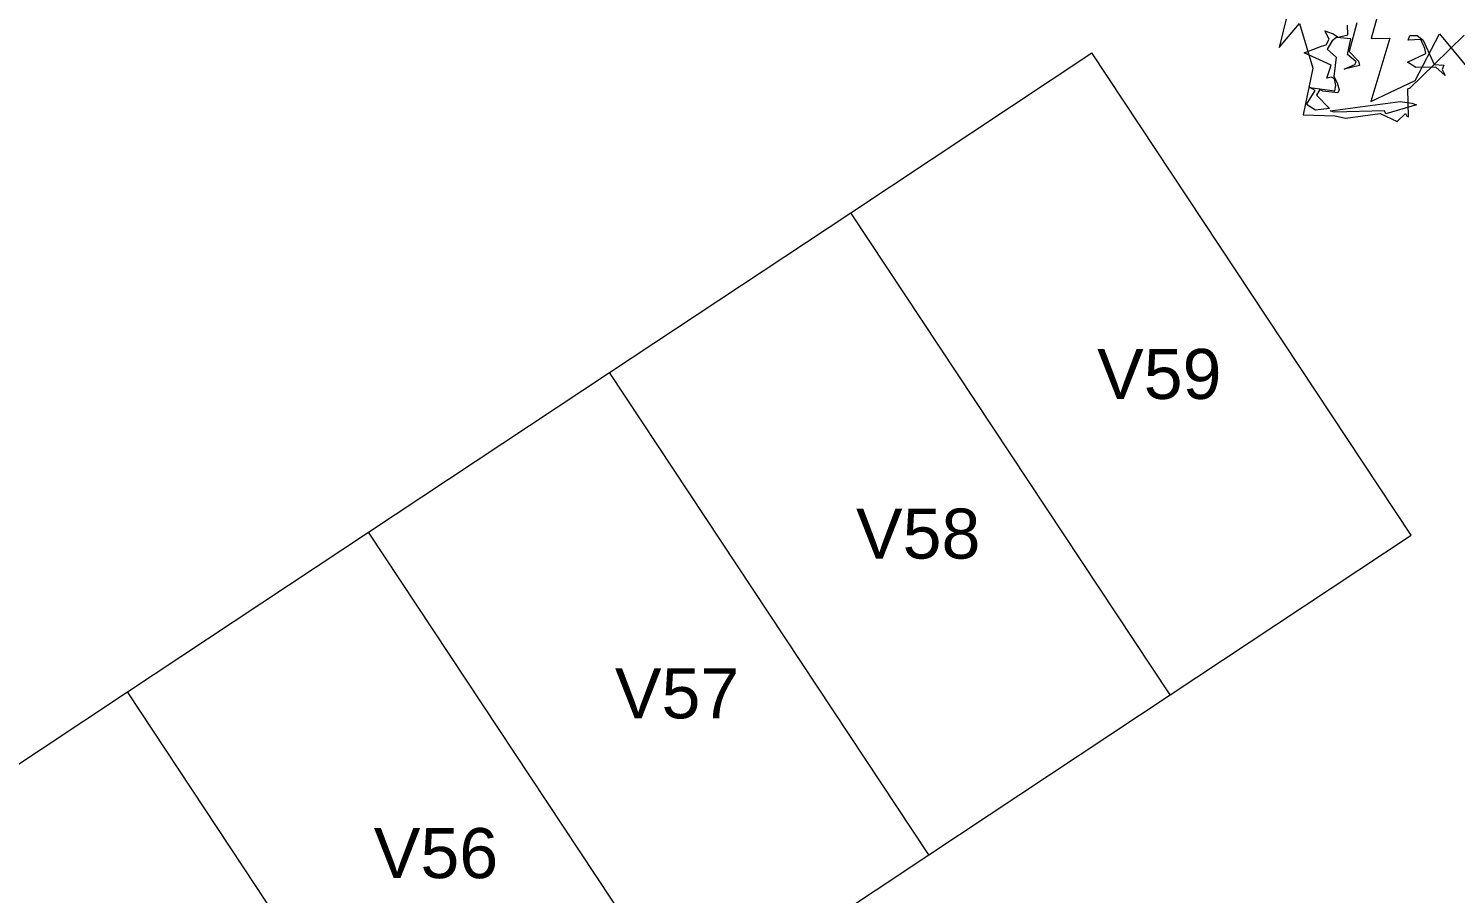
# Model space of a CAD drawing. Header units: metres. Extents: x -71 to 881, y -503 to 661.
# Drawn here: x 234.03 to 246.37, y 583.69 to 591.17 of the extents above; entities that cross this region are included whole.
import ezdxf

# ---------------------------------------------------------------- set-up
doc = ezdxf.new("R2010")
doc.units = ezdxf.units.M
doc.layers.add('04. Pisos', color=8, linetype='Continuous', lineweight=5)
doc.layers.add('05. Textos', color=5, linetype='Continuous', lineweight=0)
doc.layers.add('ARBRE', color=100, linetype='Continuous', lineweight=13, true_color=0x00ff3f)
doc.styles.get("Standard").update_dxf_attribs({"font": 'arial.ttf'})

# ---------------------------------------------------------------- blocks, each defined once
blk = doc.blocks.new('WMF2', base_point=(0, 0.01))
at = {"color": 251, "lineweight": 0, "true_color": 0x636466}
for points in [[(135.29, -33.25), (133.39, -15.7), (130.63, -23.1), (123.64, -13.73), (121.99, -1.9), (114.39, -4.34), (111.72, -4.67), (103.98, -8.76), (99.27, -8.35), (97.95, -10.89), (97.46, -10.41), (97.02, -10.37), (99.54, -16.88), (99.06, -17.38), (95.41, -24.9), (90.83, -34.32)], [(100.3, -13.3), (97.37, -13.9), (96.16, -13.9), (102.61, -9.16), (103.21, -9.75), (114.9, -5.14), (116, -5.14), (100.3, -13.3), (100.3, -13.3)], [(122.03, -4.59), (121.2, -8.62), (122.72, -8.94), (116.58, -10.22), (116.74, -11.56), (117.68, -13), (118.53, -13.17), (119.53, -12.5), (119.62, -15.95), (127.05, -16.59), (123.52, -19.64), (122.5, -20.31), (122.25, -21.93), (124.05, -23.52), (121.84, -23.52), (120.32, -23.2), (118.31, -24.55), (119.17, -26.74)], [(117.14, -28.09), (116.53, -20.76), (113.49, -19.25), (112.89, -18.34), (116.25, -16.14), (114.07, -18.14), (114, -18.92), (116.7, -19.9), (117.23, -23.8), (120.73, -22.94), (121.42, -21.76), (121.9, -19.39), (119.14, -18.3), (118.02, -13.51), (116.67, -12.35), (115.65, -10.82), (115.72, -10.05), (119.34, -9.11), (120.19, -9.29), (120.53, -7.61), (116.29, -5.59), (119.5, -4.04), (122.03, -4.59), (122.03, -4.59)], [(113.77, -42.55), (112.45, -25.61), (108.09, -27.35), (107.21, -10.78), (98.49, -19.49), (96.74, -32.59), (81.64, -23.67)], [(95.41, -24.9), (93.1, -25.5), (93.1, -24.4), (91.88, -23.19), (94.81, -24.4), (99.43, -22.59), (101.87, -23.19), (98.33, -26.72), (98.94, -27.82), (100.65, -29.64), (103.57, -28.43), (103.57, -29.64), (101.87, -30.26), (100.05, -29.64), (95.41, -24.9), (95.41, -24.9)]]:
    blk.add_lwpolyline(points, dxfattribs=at)

msp = doc.modelspace()

# ---------------------------------------------------------------- linework, layer by layer
at = {"layer": '04. Pisos'}
for p, q in [((241.138, 589.573), (243.222, 590.954)), ((245.984, 586.785), (243.222, 590.954)), ((239.054, 588.192), (241.138, 589.573)), ((243.899, 585.405), (241.138, 589.573)), ((243.899, 585.405), (241.138, 589.573)), ((236.97, 586.812), (239.054, 588.192)), ((241.815, 584.024), (239.054, 588.192)), ((241.815, 584.024), (239.054, 588.192)), ((234.886, 585.431), (236.97, 586.812)), ((239.731, 582.643), (236.97, 586.812)), ((239.731, 582.643), (236.97, 586.812)), ((243.899, 585.405), (245.984, 586.785)), ((232.801, 584.05), (234.886, 585.431)), ((237.647, 581.263), (234.886, 585.431)), ((237.647, 581.263), (234.886, 585.431)), ((241.815, 584.024), (243.899, 585.405)), ((239.731, 582.643), (241.815, 584.024))]:
    msp.add_line(p, q, dxfattribs=at)

# ---------------------------------------------------------------- block references
at = {"layer": 'ARBRE', "color": 251, "lineweight": 5, "true_color": 0x636466, "xscale": 0.03451886634015593, "yscale": 0.03451886634015593, "zscale": 0.03451886634015593, "rotation": 160.1685466476646}
msp.add_blockref('WMF2', (248.988, 588.929), dxfattribs=at)

# ---------------------------------------------------------------- texts
at = {"layer": '05. Textos', "char_height": 0.4326, "attachment_point": 1}
for s, insert in [('V59', (243.268, 588.396)), ('V58', (241.184, 587.016)), ('V57', (239.1, 585.635)), ('V56', (237.016, 584.254))]:
    msp.add_mtext_dynamic_manual_height_columns(s, width=1.21171, gutter_width=2.163, heights=[0], dxfattribs=dict(at, insert=insert))

doc.saveas('drawing.dxf')
